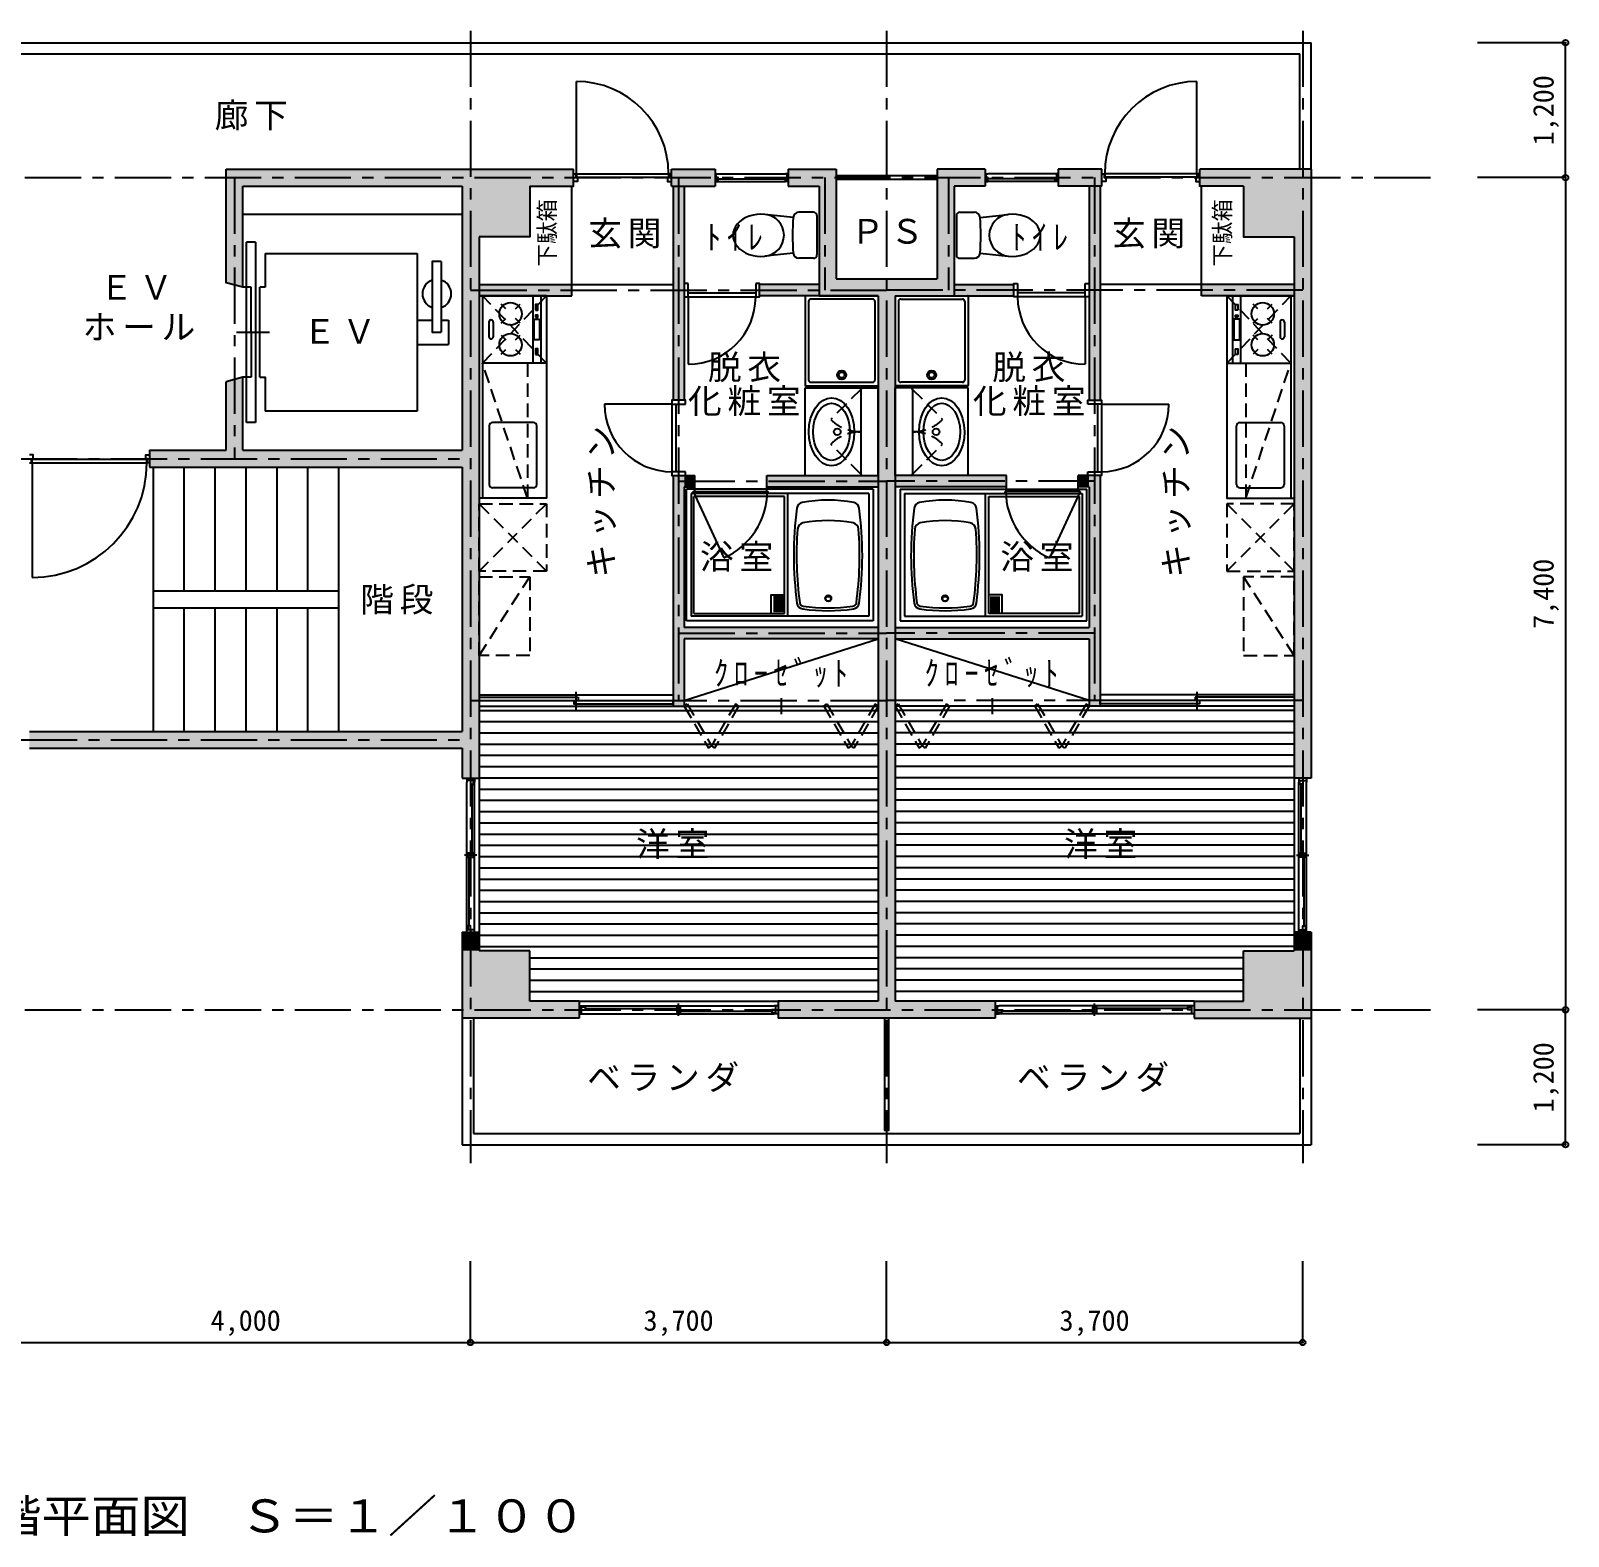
# Model space of a CAD drawing. Units: millimetres at full size, sheet at 1:100. Extents: x -12754 to 9772, y -7945 to 5444.
# Drawn here: x -3902 to 9772, y -7945 to 5444 of the extents above; entities that cross this region are included whole.
import ezdxf
from ezdxf.enums import TextEntityAlignment as Align

# ---------------------------------------------------------------- set-up
doc = ezdxf.new("R2010")
doc.units = ezdxf.units.MM
doc.header["$LTSCALE"] = 100
doc.header["$PDMODE"] = 32
doc.header["$PDSIZE"] = 50
doc.linetypes.add('CHAIN1', pattern=[8, 5, -1, 1, -1])
doc.linetypes.add('DASHED1', pattern=[1.8, 1.2, -0.6])
for name, color, linetype in [('0-0_ 芯', 4, 'CHAIN1'), ('0-1_\u3000躯体', 7, 'Continuous'), ('0-2_間仕切り', 7, 'Continuous'), ('0-3_\u3000建具', 7, 'Continuous'), ('0-4_設備機器', 7, 'Continuous'), ('0-5_\u3000仕上', 4, 'Continuous'), ('0-6_\u3000室名', 7, 'Continuous'), ('0-7_\u3000寸法', 4, 'Continuous'), ('0-8_ ｴﾚﾍﾞ-ﾀ', 4, 'Continuous'), ('0-9_\u3000図名', 7, 'Continuous')]:
    doc.layers.add(name, color=color, linetype=linetype)
doc.styles.add('ＭＳ ゴシック', font='')
doc.styles.get('ＭＳ ゴシック').set_extended_font_data('MS Gothic')

msp = doc.modelspace()

# ---------------------------------------------------------------- linework, layer by layer
at = {"layer": '0-0_ 芯'}
for p, q in [((10.2, 5443.6), (10.2, -4627.1)), ((3710.2, 5443.6), (3710.2, -4627.1)), ((7410.2, 5443.6), (7410.2, -4627.1)), ((-12754.2, 4137.3), (8601.7, 4137.3)), ((-2089.8, 4137.3), (-2089.8, 1637.3)), ((1860.2, 4137.3), (1860.2, -512.7)), ((3160.2, 4137.3), (3160.2, 3137.3)), ((4260.2, 4137.3), (4260.2, 3137.3)), ((5560.2, 4137.3), (5560.2, -512.7)), ((10.2, 3137.3), (3710.2, 3137.3)), ((7410.2, 3137.3), (3710.2, 3137.3)), ((-3989.8, 1637.3), (10.2, 1637.3)), ((1860.2, 1437.3), (3710.2, 1437.3)), ((5560.2, 1437.3), (3710.2, 1437.3)), ((1860.2, 87.3), (3710.2, 87.3)), ((5560.2, 87.3), (3710.2, 87.3)), ((10.2, -512.7), (3710.2, -512.7)), ((7410.2, -512.7), (3710.2, -512.7)), ((-3989.8, -862.7), (10.2, -862.7)), ((-12754.2, -3262.7), (8601.7, -3262.7))]:
    msp.add_line(p, q, dxfattribs=at)
at = {"layer": '0-1_\u3000躯体'}
for p, q in [((-11464.8, 5337.3), (7485.2, 5337.3)), ((7485.2, 4212.3), (7485.2, 5337.3)), ((-11364.8, 5237.3), (7385.2, 5237.3)), ((7385.2, 4212.3), (7385.2, 5237.3)), ((-2164.8, 4212.3), (-64.8, 4212.3)), ((-64.8, 4212.3), (925.2, 4212.3)), ((1795.2, 4062.3), (1795.2, 4212.3)), ((1795.2, 4212.3), (2185.2, 4212.3)), ((2185.2, 4212.3), (2185.2, 4062.3)), ((2835.2, 4212.3), (2835.2, 4062.3)), ((2835.2, 4212.3), (3260.2, 4212.3)), ((3260.2, 4212.3), (3260.2, 3237.3)), ((4160.2, 4212.3), (4160.2, 3237.3)), ((4585.2, 4212.3), (4160.2, 4212.3)), ((4585.2, 4212.3), (4585.2, 4062.3)), ((5235.2, 4212.3), (5235.2, 4062.3)), ((5625.2, 4212.3), (5235.2, 4212.3)), ((5625.2, 4062.3), (5625.2, 4212.3)), ((7485.2, 4212.3), (6495.2, 4212.3)), ((7485.2, 4212.3), (7485.2, -1202.7)), ((-2014.8, 4062.3), (-64.8, 4062.3)), ((-2014.8, 3162.9), (-2014.8, 4062.3)), ((-64.8, 4062.3), (-64.8, 1712.3)), ((1795.2, 4062.3), (2185.2, 4062.3)), ((2835.2, 4062.3), (3110.2, 4062.3)), ((3110.2, 4062.3), (3110.2, 3087.3)), ((4310.2, 4062.3), (4310.2, 3087.3)), ((4585.2, 4062.3), (4310.2, 4062.3)), ((5625.2, 4062.3), (5235.2, 4062.3)), ((-2014.8, 3812.3), (-64.8, 3812.3)), ((85.2, 3612.3), (85.2, -1202.7)), ((7335.2, 3612.3), (7335.2, -1202.7)), ((3260.2, 3237.3), (4160.2, 3237.3)), ((3110.2, 3087.3), (3635.2, 3087.3)), ((3635.2, 3087.3), (3635.2, -3187.7)), ((3785.2, 3087.3), (4310.2, 3087.3)), ((3785.2, 3087.3), (3785.2, -3187.7)), ((-2014.8, 2361.7), (-2164.8, 2321.5)), ((-2014.8, 1712.3), (-2014.8, 2361.7)), ((-2164.8, 1712.3), (-2164.8, 2321.5)), ((-2844.8, 1712.3), (-2844.8, 1562.3)), ((-2844.8, 1712.3), (-2164.8, 1712.3)), ((-2014.8, 1712.3), (-64.8, 1712.3)), ((-2844.8, 1562.3), (-64.8, 1562.3)), ((-2814.8, 1562.3), (-2814.8, -787.7)), ((-2539.8, 1562.3), (-2539.8, 462.3)), ((-2264.8, 1562.3), (-2264.8, 462.3)), ((-1989.8, 1562.3), (-1989.8, 462.3)), ((-1714.8, 1562.3), (-1714.8, 462.3)), ((-1439.8, 1562.3), (-1439.8, 462.3)), ((-1164.8, 1562.3), (-1164.8, -787.7)), ((-64.8, 1562.3), (-64.8, -787.7)), ((-2814.8, 462.3), (-1164.8, 462.3)), ((-2814.8, 312.3), (-1164.8, 312.3)), ((-2539.8, 312.3), (-2539.8, -787.7)), ((-2264.8, 312.3), (-2264.8, -787.7)), ((-1989.8, 312.3), (-1989.8, -787.7)), ((-1714.8, 312.3), (-1714.8, -787.7)), ((-1439.8, 312.3), (-1439.8, -787.7)), ((-3914.8, -787.7), (-64.8, -787.7)), ((-3914.8, -937.7), (-64.8, -937.7)), ((-64.8, -937.7), (-64.8, -1202.7)), ((-64.8, -1202.7), (85.2, -1202.7)), ((7485.2, -1202.7), (7335.2, -1202.7)), ((-64.8, -2572.7), (85.2, -2572.7)), ((-64.8, -2572.7), (-64.8, -3337.7)), ((85.2, -2572.7), (85.2, -2737.7)), ((7335.2, -2572.7), (7335.2, -2737.7)), ((7485.2, -2572.7), (7335.2, -2572.7)), ((7485.2, -2572.7), (7485.2, -3337.7)), ((535.2, -2737.7), (85.2, -2737.7)), ((535.2, -3187.7), (535.2, -2737.7)), ((6885.2, -2737.7), (7335.2, -2737.7)), ((6885.2, -3187.7), (6885.2, -2737.7)), ((975.2, -3187.7), (535.2, -3187.7)), ((975.2, -3187.7), (975.2, -3337.7)), ((2745.2, -3187.7), (2745.2, -3337.7)), ((3635.2, -3187.7), (2745.2, -3187.7)), ((4675.2, -3187.7), (3785.2, -3187.7)), ((4675.2, -3187.7), (4675.2, -3337.7)), ((6445.2, -3187.7), (6445.2, -3337.7)), ((6445.2, -3187.7), (6885.2, -3187.7)), ((975.2, -3337.7), (-64.8, -3337.7)), ((-64.8, -3337.7), (-64.8, -4462.7)), ((35.2, -3337.7), (35.2, -4362.7)), ((4675.2, -3337.7), (2745.2, -3337.7)), ((6445.2, -3337.7), (7485.2, -3337.7)), ((7385.2, -3337.7), (7385.2, -4362.7)), ((7485.2, -3337.7), (7485.2, -4462.7)), ((35.2, -4362.7), (7385.2, -4362.7)), ((-64.8, -4462.7), (7485.2, -4462.7))]:
    msp.add_line(p, q, dxfattribs=at)
for points in [[(-2014.8, 3162.9), (-2164.8, 3203.1), (-2164.8, 4212.3)], [(535.2, 4062.3), (925.2, 4062.3), (925.2, 4212.3)], [(6885.2, 4062.3), (6495.2, 4062.3), (6495.2, 4212.3)], [(535.2, 4062.3), (535.2, 3612.3), (85.2, 3612.3)], [(6885.2, 4062.3), (6885.2, 3612.3), (7335.2, 3612.3)]]:
    msp.add_lwpolyline(points, dxfattribs=at)
at = {"layer": '0-1_\u3000躯体', "color": 9}
for points in [[(-2014.8, 4212.3), (-2014.8, 3162.9), (-2164.8, 4212.3), (-2164.8, 3203.1)], [(-64.8, 4212.3), (-64.8, 4062.3), (-2014.8, 4212.3), (-2014.8, 4062.3)], [(-64.8, 4212.3), (-64.8, 3612.3), (535.2, 4212.3), (535.2, 3612.3)], [(535.2, 4212.3), (535.2, 4062.3), (925.2, 4212.3), (925.2, 4062.3)], [(1795.2, 4212.3), (1795.2, 4062.3), (2185.2, 4212.3), (2185.2, 4062.3)], [(2835.2, 4212.3), (2835.2, 4062.3), (3110.2, 4212.3), (3110.2, 4062.3)], [(3260.2, 4212.3), (3260.2, 3087.3), (3110.2, 4212.3), (3110.2, 3087.3)], [(4160.2, 4212.3), (4160.2, 3087.3), (4310.2, 4212.3), (4310.2, 3087.3)], [(4585.2, 4212.3), (4585.2, 4062.3), (4310.2, 4212.3), (4310.2, 4062.3)], [(5625.2, 4212.3), (5625.2, 4062.3), (5235.2, 4212.3), (5235.2, 4062.3)], [(6885.2, 4212.3), (6885.2, 4062.3), (6495.2, 4212.3), (6495.2, 4062.3)], [(7485.2, 4212.3), (7485.2, 3612.3), (6885.2, 4212.3), (6885.2, 3612.3)], [(-64.8, -1202.7), (-64.8, 3612.3), (85.2, -1202.7), (85.2, 3612.3)], [(7485.2, -1202.7), (7485.2, 3612.3), (7335.2, -1202.7), (7335.2, 3612.3)], [(3260.2, 3237.3), (3260.2, 3087.3), (3635.2, 3237.3), (3635.2, 3087.3)], [(3635.2, 3237.3), (3635.2, -3337.7), (3785.2, 3237.3), (3785.2, -3337.7)], [(4160.2, 3237.3), (4160.2, 3087.3), (3785.2, 3237.3), (3785.2, 3087.3)], [(-2014.8, 2361.7), (-2014.8, 1712.3), (-2164.8, 2321.5), (-2164.8, 1712.3)], [(-64.8, 1712.3), (-64.8, 1562.3), (-2844.8, 1712.3), (-2844.8, 1562.3)], [(-3914.8, -787.7), (-3914.8, -937.7), (-64.8, -787.7), (-64.8, -937.7)], [(-64.8, -2572.7), (-64.8, -2737.7), (85.2, -2572.7), (85.2, -2737.7)], [(7485.2, -2572.7), (7485.2, -2737.7), (7335.2, -2572.7), (7335.2, -2737.7)], [(535.2, -2737.7), (535.2, -3337.7), (-64.8, -2737.7), (-64.8, -3337.7)], [(6885.2, -2737.7), (6885.2, -3337.7), (7485.2, -2737.7), (7485.2, -3337.7)], [(975.2, -3187.7), (975.2, -3337.7), (535.2, -3187.7), (535.2, -3337.7)], [(3635.2, -3337.7), (3635.2, -3187.7), (2745.2, -3337.7), (2745.2, -3187.7)], [(3785.2, -3337.7), (3785.2, -3187.7), (4675.2, -3337.7), (4675.2, -3187.7)], [(6445.2, -3187.7), (6445.2, -3337.7), (6885.2, -3187.7), (6885.2, -3337.7)]]:
    msp.add_solid(points, dxfattribs=at)
at = {"layer": '0-2_間仕切り'}
for p, q in [((1810.2, 4062.3), (1810.2, 2157.3)), ((1910.2, 4062.3), (1910.2, 2157.3)), ((5510.2, 4062.3), (5510.2, 2157.3)), ((5610.2, 4062.3), (5610.2, 2157.3)), ((85.2, 3187.3), (910.2, 3187.3)), ((910.2, 3087.3), (910.2, 3187.3)), ((3110.2, 3187.3), (2580.2, 3187.3)), ((4310.2, 3187.3), (4840.2, 3187.3)), ((7335.2, 3187.3), (6510.2, 3187.3)), ((6510.2, 3087.3), (6510.2, 3187.3)), ((85.2, 3087.3), (910.2, 3087.3)), ((3110.2, 3087.3), (2580.2, 3087.3)), ((4310.2, 3087.3), (4840.2, 3087.3)), ((7335.2, 3087.3), (6510.2, 3087.3)), ((1810.2, 1487.3), (1810.2, -562.7)), ((1910.2, 1487.3), (2005.4, 1487.3)), ((1910.2, 1387.3), (1910.2, 137.3)), ((1910.2, 1387.3), (2005.4, 1387.3)), ((2645.5, 1487.3), (3635.2, 1487.3)), ((2645.5, 1387.3), (3635.2, 1387.3)), ((4774.8, 1487.3), (3785.2, 1487.3)), ((4774.8, 1387.3), (3785.2, 1387.3)), ((5510.2, 1487.3), (5414.9, 1487.3)), ((5510.2, 1387.3), (5414.9, 1387.3)), ((5510.2, 1387.3), (5510.2, 137.3)), ((5610.2, 1487.3), (5610.2, -562.7)), ((3635.2, 137.3), (1910.2, 137.3)), ((3785.2, 137.3), (5510.2, 137.3)), ((3635.2, 37.3), (1910.2, 37.3)), ((1910.2, 37.3), (1910.2, -562.7)), ((3785.2, 37.3), (5510.2, 37.3)), ((5510.2, 37.3), (5510.2, -562.7)), ((1810.2, -562.7), (1910.2, -562.7)), ((5610.2, -562.7), (5510.2, -562.7))]:
    msp.add_line(p, q, dxfattribs=at)
at = {"layer": '0-2_間仕切り', "color": 9}
for points in [[(1810.2, 4062.3), (1810.2, 2157.3), (1910.2, 4062.3), (1910.2, 2157.3)], [(5610.2, 4062.3), (5610.2, 2157.3), (5510.2, 4062.3), (5510.2, 2157.3)], [(85.2, 3187.3), (85.2, 3087.3), (910.2, 3187.3), (910.2, 3087.3)], [(2580.2, 3187.3), (2580.2, 3087.3), (3110.2, 3187.3), (3110.2, 3087.3)], [(4840.2, 3187.3), (4840.2, 3087.3), (4310.2, 3187.3), (4310.2, 3087.3)], [(7335.2, 3187.3), (7335.2, 3087.3), (6510.2, 3187.3), (6510.2, 3087.3)], [(1810.2, 1487.3), (1810.2, -562.7), (1910.2, 1487.3), (1910.2, -562.7)], [(2005.4, 1387.3), (2005.4, 1487.3), (1910.2, 1387.3), (1910.2, 1487.3)], [(2645.5, 1487.3), (2645.5, 1387.3), (3635.2, 1487.3), (3635.2, 1387.3)], [(4774.8, 1487.3), (4774.8, 1387.3), (3785.2, 1487.3), (3785.2, 1387.3)], [(5414.9, 1387.3), (5414.9, 1487.3), (5510.2, 1387.3), (5510.2, 1487.3)], [(5610.2, 1487.3), (5610.2, -562.7), (5510.2, 1487.3), (5510.2, -562.7)], [(3635.2, 137.3), (3635.2, 37.3), (1910.2, 137.3), (1910.2, 37.3)], [(3785.2, 137.3), (3785.2, 37.3), (5510.2, 137.3), (5510.2, 37.3)]]:
    msp.add_solid(points, dxfattribs=at)
at = {"layer": '0-3_\u3000建具', "color": 4}
for p, q in [((950.2, 4172.3), (950.2, 4992.3)), ((6470.2, 4172.3), (6470.2, 4992.3)), ((1945.2, 3077.3), (1945.2, 2477.3)), ((5475.2, 3077.3), (5475.2, 2477.3)), ((1800.2, 2122.3), (1200.2, 2122.3)), ((5620.2, 2122.3), (6220.2, 2122.3)), ((-3889.8, 1602.3), (-3889.8, 582.3))]:
    msp.add_line(p, q, dxfattribs=at)
at = {"layer": '0-3_\u3000建具'}
for p, q in [((950.2, 4172.3), (950.2, 4142.3)), ((950.2, 4172.3), (1770.2, 4172.3)), ((950.2, 4142.3), (1770.2, 4142.3)), ((1770.2, 4172.3), (1770.2, 4142.3)), ((2185.2, 4172.3), (2210.2, 4172.3)), ((2195.2, 4102.3), (2195.2, 4172.3)), ((2210.2, 4172.3), (2810.2, 4172.3)), ((2210.2, 4125.3), (2810.2, 4125.3)), ((2835.2, 4172.3), (2810.2, 4172.3)), ((2825.2, 4102.3), (2825.2, 4172.3)), ((4585.2, 4172.3), (4610.2, 4172.3)), ((4595.2, 4102.3), (4595.2, 4172.3)), ((5210.2, 4172.3), (4610.2, 4172.3)), ((5210.2, 4125.3), (4610.2, 4125.3)), ((5235.2, 4172.3), (5210.2, 4172.3)), ((5225.2, 4102.3), (5225.2, 4172.3)), ((6470.2, 4172.3), (5650.2, 4172.3)), ((5650.2, 4172.3), (5650.2, 4142.3)), ((6470.2, 4142.3), (5650.2, 4142.3)), ((6470.2, 4172.3), (6470.2, 4142.3)), ((2210.2, 4102.3), (2810.2, 4102.3)), ((5210.2, 4102.3), (4610.2, 4102.3)), ((1945.2, 3111.6), (2545.2, 3111.6)), ((1945.2, 3077.3), (2545.2, 3077.3)), ((5475.2, 3111.6), (4875.2, 3111.6)), ((5475.2, 3077.3), (4875.2, 3077.3)), ((1800.2, 2122.3), (1800.2, 1522.3)), ((1834.5, 2122.3), (1834.5, 1522.3)), ((5585.9, 2122.3), (5585.9, 1522.3)), ((5620.2, 2122.3), (5620.2, 1522.3)), ((-3889.8, 1602.3), (-3889.8, 1632.3)), ((-3889.8, 1632.3), (-2869.8, 1632.3)), ((-3889.8, 1602.3), (-2869.8, 1602.3)), ((-2869.8, 1602.3), (-2869.8, 1632.3)), ((85.2, -462.7), (1810.2, -462.7)), ((85.2, -484.1), (85.2, -512.7)), ((85.2, -484.1), (967.7, -484.1)), ((85.2, -512.7), (1810.2, -512.7)), ((947.7, -591.3), (947.7, -434.1)), ((967.7, -484.1), (967.7, -512.7)), ((2772.7, -491.3), (2772.7, -634.1)), ((4647.7, -491.3), (4647.7, -634.1)), ((7335.2, -462.7), (5610.2, -462.7)), ((7335.2, -512.7), (5610.2, -512.7)), ((7335.2, -484.1), (6452.7, -484.1)), ((6452.7, -484.1), (6452.7, -512.7)), ((6472.7, -591.3), (6472.7, -434.1)), ((7335.2, -484.1), (7335.2, -512.7)), ((85.2, -562.7), (1810.2, -562.7)), ((1910.2, -562.7), (3635.2, -562.7)), ((5510.2, -562.7), (3785.2, -562.7)), ((7335.2, -562.7), (5610.2, -562.7)), ((-24.8, -1202.7), (-24.8, -1237.7)), ((45.2, -1222.7), (-24.8, -1222.7)), ((45.2, -1202.7), (45.2, -1237.7)), ((7375.2, -1202.7), (7375.2, -1237.7)), ((7375.2, -1222.7), (7445.2, -1222.7)), ((7445.2, -1202.7), (7445.2, -1237.7)), ((-24.8, -2537.7), (-24.8, -1237.7)), ((22.2, -1870.7), (22.2, -1257.7)), ((45.2, -2537.7), (45.2, -1237.7)), ((7375.2, -2537.7), (7375.2, -1237.7)), ((7398.2, -1870.7), (7398.2, -1257.7)), ((7445.2, -2537.7), (7445.2, -1237.7)), ((65.2, -1887.7), (-44.8, -1887.7)), ((-1.8, -2517.7), (-1.8, -1904.7)), ((10.2, -1904.7), (10.2, -1870.7)), ((7355.2, -1887.7), (7465.2, -1887.7)), ((7410.2, -1904.7), (7410.2, -1870.7)), ((7422.2, -2517.7), (7422.2, -1904.7)), ((-24.8, -2572.7), (-24.8, -2537.7)), ((45.2, -2552.7), (-24.8, -2552.7)), ((45.2, -2572.7), (45.2, -2537.7)), ((7375.2, -2572.7), (7375.2, -2537.7)), ((7375.2, -2552.7), (7445.2, -2552.7)), ((7445.2, -2572.7), (7445.2, -2537.7)), ((975.2, -3227.7), (1010.2, -3227.7)), ((995.2, -3297.7), (995.2, -3227.7)), ((1010.2, -3227.7), (2710.2, -3227.7)), ((1030.2, -3250.7), (1843.2, -3250.7)), ((1843.2, -3262.7), (1877.2, -3262.7)), ((1860.2, -3317.7), (1860.2, -3207.7)), ((1877.2, -3274.7), (2690.2, -3274.7)), ((2745.2, -3227.7), (2710.2, -3227.7)), ((2725.2, -3297.7), (2725.2, -3227.7)), ((4675.2, -3227.7), (4710.2, -3227.7)), ((4695.2, -3297.7), (4695.2, -3227.7)), ((6410.2, -3227.7), (4710.2, -3227.7)), ((5543.2, -3274.7), (4730.2, -3274.7)), ((5577.2, -3262.7), (5543.2, -3262.7)), ((5560.2, -3317.7), (5560.2, -3207.7)), ((6390.2, -3250.7), (5577.2, -3250.7)), ((6445.2, -3227.7), (6410.2, -3227.7)), ((6425.2, -3297.7), (6425.2, -3227.7)), ((975.2, -3297.7), (1010.2, -3297.7)), ((1010.2, -3297.7), (2710.2, -3297.7)), ((2745.2, -3297.7), (2710.2, -3297.7)), ((4675.2, -3297.7), (4710.2, -3297.7)), ((6410.2, -3297.7), (4710.2, -3297.7)), ((6445.2, -3297.7), (6410.2, -3297.7))]:
    msp.add_line(p, q, dxfattribs=at)
at = {"layer": '0-3_\u3000建具', "linetype": 'DASHED1'}
for p, q in [((1910.2, -562.7), (1936.1, -541.3)), ((1936.1, -541.3), (2151.8, -914.8)), ((2367.4, -541.3), (2151.8, -914.8)), ((2393.4, -562.7), (2367.4, -541.3)), ((3152, -562.7), (3177.9, -541.3)), ((3177.9, -541.3), (3393.6, -914.8)), ((3609.2, -541.3), (3393.6, -914.8)), ((3635.2, -562.7), (3609.2, -541.3)), ((3785.2, -562.7), (3811.1, -541.3)), ((3811.1, -541.3), (4026.8, -914.8)), ((4242.4, -541.3), (4026.8, -914.8)), ((4268.4, -562.7), (4242.4, -541.3)), ((5027, -562.7), (5052.9, -541.3)), ((5052.9, -541.3), (5268.6, -914.8)), ((5484.2, -541.3), (5268.6, -914.8)), ((5510.2, -562.7), (5484.2, -541.3)), ((1910.2, -562.7), (2125.8, -936.2)), ((2393.4, -562.7), (2177.8, -936.2)), ((3152, -562.7), (3367.6, -936.2)), ((3635.2, -562.7), (3419.5, -936.2)), ((3785.2, -562.7), (4000.8, -936.2)), ((4268.4, -562.7), (4052.8, -936.2)), ((5027, -562.7), (5242.6, -936.2)), ((5510.2, -562.7), (5294.5, -936.2)), ((2125.8, -936.2), (2151.8, -914.8)), ((2151.8, -914.8), (2177.8, -936.2)), ((3393.6, -914.8), (3367.6, -936.2)), ((3419.5, -936.2), (3393.6, -914.8)), ((4000.8, -936.2), (4026.8, -914.8)), ((4026.8, -914.8), (4052.8, -936.2)), ((5268.6, -914.8), (5242.6, -936.2)), ((5294.5, -936.2), (5268.6, -914.8))]:
    msp.add_line(p, q, dxfattribs=at)
at = {"layer": '0-3_\u3000建具'}
for points in [[(925.2, 4172.3), (945.2, 4172.3), (945.2, 4137.3), (960.2, 4137.3), (960.2, 4102.3), (925.2, 4102.3)], [(1795.2, 4172.3), (1775.2, 4172.3), (1775.2, 4137.3), (1760.2, 4137.3), (1760.2, 4102.3), (1795.2, 4102.3)], [(2185.2, 4102.3), (2210.2, 4102.3), (2210.2, 4137.3), (2195.2, 4137.3)], [(2835.2, 4102.3), (2810.2, 4102.3), (2810.2, 4137.3), (2825.2, 4137.3)], [(4585.2, 4102.3), (4610.2, 4102.3), (4610.2, 4137.3), (4595.2, 4137.3)], [(5235.2, 4102.3), (5210.2, 4102.3), (5210.2, 4137.3), (5225.2, 4137.3)], [(5625.2, 4172.3), (5645.2, 4172.3), (5645.2, 4137.3), (5660.2, 4137.3), (5660.2, 4102.3), (5625.2, 4102.3)], [(6495.2, 4172.3), (6475.2, 4172.3), (6475.2, 4137.3), (6460.2, 4137.3), (6460.2, 4102.3), (6495.2, 4102.3)], [(-3914.8, 1602.3), (-3894.8, 1602.3), (-3894.8, 1637.3), (-3879.8, 1637.3), (-3879.8, 1672.3), (-3914.8, 1672.3)], [(-2844.8, 1602.3), (-2864.8, 1602.3), (-2864.8, 1637.3), (-2879.8, 1637.3), (-2879.8, 1672.3), (-2844.8, 1672.3)], [(927.7, -512.7), (927.7, -541.3), (1810.2, -541.3), (1810.2, -512.7)], [(6492.7, -512.7), (6492.7, -541.3), (5610.2, -541.3), (5610.2, -512.7)], [(10.2, -1222.7), (10.2, -1257.7), (34.2, -1257.7), (34.2, -1222.7)], [(7410.2, -1222.7), (7410.2, -1257.7), (7386.2, -1257.7), (7386.2, -1222.7)], [(10.2, -2552.7), (10.2, -2517.7), (-13.8, -2517.7), (-13.8, -2552.7)], [(7410.2, -2552.7), (7410.2, -2517.7), (7434.2, -2517.7), (7434.2, -2552.7)], [(995.2, -3262.7), (1030.2, -3262.7), (1030.2, -3238.7), (995.2, -3238.7)], [(2725.2, -3262.7), (2690.2, -3262.7), (2690.2, -3286.7), (2725.2, -3286.7)], [(4695.2, -3262.7), (4730.2, -3262.7), (4730.2, -3286.7), (4695.2, -3286.7)], [(6425.2, -3262.7), (6390.2, -3262.7), (6390.2, -3238.7), (6425.2, -3238.7)]]:
    msp.add_lwpolyline(points, dxfattribs=at)
for points in [[(1945.2, 3197.3), (1910.2, 3197.3), (1910.2, 3077.3), (1945.2, 3077.3)], [(2545.2, 3197.3), (2545.2, 3077.3), (2580.2, 3077.3), (2580.2, 3197.3)], [(4875.2, 3197.3), (4875.2, 3077.3), (4840.2, 3077.3), (4840.2, 3197.3)], [(5475.2, 3197.3), (5510.2, 3197.3), (5510.2, 3077.3), (5475.2, 3077.3)], [(1920.2, 2122.3), (1920.2, 2157.3), (1800.2, 2157.3), (1800.2, 2122.3)], [(5500.2, 2122.3), (5500.2, 2157.3), (5620.2, 2157.3), (5620.2, 2122.3)], [(1920.2, 1522.3), (1800.2, 1522.3), (1800.2, 1487.3), (1920.2, 1487.3)], [(5500.2, 1522.3), (5620.2, 1522.3), (5620.2, 1487.3), (5500.2, 1487.3)], [(34.2, -1904.7), (34.2, -1870.7), (-13.8, -1870.7), (-13.8, -1904.7)], [(7386.2, -1904.7), (7386.2, -1870.7), (7434.2, -1870.7), (7434.2, -1904.7)], [(1843.2, -3286.7), (1877.2, -3286.7), (1877.2, -3238.7), (1843.2, -3238.7)], [(5577.2, -3286.7), (5543.2, -3286.7), (5543.2, -3238.7), (5577.2, -3238.7)]]:
    msp.add_lwpolyline(points, close=True, dxfattribs=at)
at = {"layer": '0-3_\u3000建具', "color": 4}
for centre, radius, start, end in [((950.2, 4172.3), 820, 0, 90), ((6470.2, 4172.3), 820, 90, 180), ((1945.2, 3077.3), 600, 270, 0), ((5475.2, 3077.3), 600, 180, 270), ((1800.2, 2122.3), 600, 180, 270), ((5620.2, 2122.3), 600, 270, 0), ((-3889.8, 1602.3), 1020, 270, 0)]:
    msp.add_arc(centre, radius, start, end, dxfattribs=at)
at = {"layer": '0-4_設備機器'}
for p, q in [((3060.2, 3829.8), (2928.9, 3829.8)), ((4360.2, 3829.8), (4491.4, 3829.8)), ((2879.1, 3783.8), (2628, 3810.4)), ((3090.2, 3799.8), (3090.2, 3449.8)), ((4330.2, 3799.8), (4330.2, 3449.8)), ((4541.3, 3783.8), (4792.3, 3810.4)), ((2879.1, 3465.8), (2628, 3439.1)), ((3060.2, 3419.8), (2928.9, 3419.8)), ((4360.2, 3419.8), (4491.4, 3419.8)), ((4541.3, 3465.8), (4792.3, 3439.1)), ((85.2, 3087.3), (85.2, 1287.3)), ((685.2, 3087.3), (85.2, 3087.3)), ((115.2, 3087.3), (115.2, 1287.3)), ((323.1, 2969.3), (280.7, 3011.7)), ((407.9, 2969.3), (450.4, 3011.7)), ((562.8, 3087.3), (562.8, 2487.3)), ((633.5, 3087.3), (633.5, 2487.3)), ((2985.2, 3082.3), (2985.2, 2292.3)), ((3635.2, 3087.3), (2990.2, 3087.3)), ((3015.2, 3037.3), (3015.2, 2337.3)), ((3585.2, 3057.3), (3035.2, 3057.3)), ((3605.2, 3037.3), (3605.2, 2337.3)), ((3635.2, 3087.3), (3635.2, 2287.3)), ((3785.2, 3087.3), (3785.2, 2287.3)), ((3785.2, 3087.3), (4430.2, 3087.3)), ((3815.2, 3037.3), (3815.2, 2337.3)), ((3835.2, 3057.3), (4385.2, 3057.3)), ((4405.2, 3037.3), (4405.2, 2337.3)), ((4435.2, 3082.3), (4435.2, 2292.3)), ((6735.2, 3087.3), (7335.2, 3087.3)), ((6786.8, 3087.3), (6786.8, 2487.3)), ((6857.6, 3087.3), (6857.6, 2487.3)), ((7012.4, 2969.3), (6970, 3011.7)), ((7097.3, 2969.3), (7139.7, 3011.7)), ((7305.2, 3087.3), (7305.2, 1287.3)), ((7335.2, 3087.3), (7335.2, 1287.3)), ((280.7, 2842), (323.1, 2884.4)), ((450.4, 2842), (407.9, 2884.4)), ((573.3, 2880.1), (573.3, 2694.5)), ((573.3, 2880.1), (623, 2880.1)), ((623, 2880.1), (623, 2694.5)), ((6797.3, 2880.1), (6797.3, 2694.5)), ((6847.1, 2880.1), (6797.3, 2880.1)), ((6847.1, 2880.1), (6847.1, 2694.5)), ((6970, 2842), (7012.4, 2884.4)), ((7139.7, 2842), (7097.3, 2884.4)), ((172.9, 2852.5), (172.9, 2722.1)), ((211.5, 2852.5), (211.5, 2722.1)), ((280.7, 2736.6), (323.1, 2694.1)), ((407.9, 2694.1), (450.4, 2736.6)), ((7012.4, 2694.1), (6970, 2736.6)), ((7139.7, 2736.6), (7097.3, 2694.1)), ((7208.8, 2852.5), (7208.8, 2722.1)), ((7247.5, 2852.5), (7247.5, 2722.1)), ((280.7, 2566.9), (323.1, 2609.3)), ((407.9, 2609.3), (450.4, 2566.9)), ((623, 2694.5), (573.3, 2694.5)), ((6797.3, 2694.5), (6847.1, 2694.5)), ((7012.4, 2609.3), (6970, 2566.9)), ((7139.7, 2566.9), (7097.3, 2609.3)), ((685.2, 2487.3), (115.2, 2487.3)), ((6735.2, 2487.3), (7305.2, 2487.3)), ((2985.2, 1487.3), (2985.2, 2267.3)), ((2985.2, 2267.3), (3635.2, 2267.3)), ((2990.2, 2287.3), (3635.2, 2287.3)), ((3035.2, 2317.3), (3585.2, 2317.3)), ((3479.2, 2254.3), (3479.2, 1500.3)), ((3635.2, 1487.3), (3635.2, 2267.3)), ((4430.2, 2287.3), (3785.2, 2287.3)), ((3785.2, 1487.3), (3785.2, 2267.3)), ((4435.2, 2267.3), (3785.2, 2267.3)), ((4385.2, 2317.3), (3835.2, 2317.3)), ((3941.2, 2254.3), (3941.2, 1500.3)), ((4435.2, 1487.3), (4435.2, 2267.3)), ((175, 1930), (175, 1408.3)), ((569.4, 1960), (205, 1960)), ((599.4, 1408.3), (599.4, 1930)), ((6820.9, 1408.3), (6820.9, 1930)), ((6850.9, 1960), (7215.4, 1960)), ((7245.4, 1930), (7245.4, 1408.3)), ((569.4, 1378.3), (205, 1378.3)), ((2005.4, 1387.3), (2005.4, 1487.3)), ((2005.4, 1347.3), (2005.4, 1387.3)), ((2645.5, 1387.3), (2645.5, 1487.3)), ((2645.5, 1347.3), (2645.5, 1387.3)), ((2985.2, 1487.3), (3635.2, 1487.3)), ((4435.2, 1487.3), (3785.2, 1487.3)), ((4774.8, 1387.3), (4774.8, 1487.3)), ((4774.8, 1347.3), (4774.8, 1387.3)), ((5414.9, 1387.3), (5414.9, 1487.3)), ((5414.9, 1347.3), (5414.9, 1387.3)), ((6850.9, 1378.3), (7215.4, 1378.3)), ((3590.2, 1367.3), (1930.2, 1367.3)), ((1930.2, 197.3), (1930.2, 1367.3)), ((3550.2, 1327.3), (1970.2, 1327.3)), ((1970.2, 1327.3), (1970.2, 237.3)), ((1990.2, 1327.3), (1990.2, 1347.3)), ((1990.2, 1347.3), (2655.4, 1347.3)), ((2802.9, 1302.3), (1995.2, 1302.3)), ((1995.2, 262.3), (1995.2, 1302.3)), ((2655.4, 1327.3), (2655.4, 1347.3)), ((2802.9, 262.3), (2802.9, 1302.3)), ((2830.2, 237.3), (2830.2, 1327.3)), ((3550.2, 1327.3), (3550.2, 237.3)), ((3590.2, 1367.3), (3590.2, 197.3)), ((3830.2, 1367.3), (5490.2, 1367.3)), ((3830.2, 1367.3), (3830.2, 197.3)), ((3870.2, 1327.3), (5450.2, 1327.3)), ((3870.2, 1327.3), (3870.2, 237.3)), ((4590.2, 237.3), (4590.2, 1327.3)), ((4617.5, 1302.3), (5425.2, 1302.3)), ((4617.5, 262.3), (4617.5, 1302.3)), ((4765, 1327.3), (4765, 1347.3)), ((5430.2, 1347.3), (4765, 1347.3)), ((5425.2, 262.3), (5425.2, 1302.3)), ((5430.2, 1327.3), (5430.2, 1347.3)), ((5450.2, 1327.3), (5450.2, 237.3)), ((5490.2, 197.3), (5490.2, 1367.3)), ((2790.1, 407.7), (2702.6, 407.7)), ((2790.1, 391.6), (2702.6, 391.6)), ((2790.1, 375.5), (2702.6, 375.5)), ((2790.1, 359.4), (2702.6, 359.4)), ((2790.1, 343.3), (2702.6, 343.3)), ((2790.1, 327.2), (2702.6, 327.2)), ((2790.1, 311.1), (2702.6, 311.1)), ((2790.1, 295), (2702.6, 295)), ((2790.1, 278.9), (2702.6, 278.9)), ((4630.2, 407.7), (4717.8, 407.7)), ((4630.2, 391.6), (4717.8, 391.6)), ((4630.2, 375.5), (4717.8, 375.5)), ((4630.2, 359.4), (4717.8, 359.4)), ((4630.2, 343.3), (4717.8, 343.3)), ((4630.2, 327.2), (4717.8, 327.2)), ((4630.2, 311.1), (4717.8, 311.1)), ((4630.2, 295), (4717.8, 295)), ((4630.2, 278.9), (4717.8, 278.9)), ((3590.2, 197.3), (1930.2, 197.3)), ((3550.2, 237.3), (1970.2, 237.3)), ((1995.2, 262.3), (2802.9, 262.3)), ((3830.2, 197.3), (5490.2, 197.3)), ((3870.2, 237.3), (5450.2, 237.3)), ((5425.2, 262.3), (4617.5, 262.3))]:
    msp.add_line(p, q, dxfattribs=at)
at = {"layer": '0-4_設備機器', "color": 4, "linetype": 'DASHED1'}
for p, q in [((115.2, 2487.3), (685.2, 3087.3)), ((685.2, 2487.3), (115.2, 3087.3)), ((7305.2, 2487.3), (6735.2, 3087.3)), ((6735.2, 2487.3), (7305.2, 3087.3)), ((515.2, 1287.3), (115.2, 2487.3)), ((515.2, 2487.3), (515.2, 1287.3)), ((6905.2, 2487.3), (6905.2, 1287.3)), ((6905.2, 1287.3), (7305.2, 2487.3)), ((3479.2, 2254.3), (3212.6, 1987.7)), ((3941.2, 2254.3), (4207.7, 1987.7)), ((3479.2, 1500.3), (3212.6, 1766.9)), ((3941.2, 1500.3), (4207.7, 1766.9))]:
    msp.add_line(p, q, dxfattribs=at)
at = {"layer": '0-4_設備機器', "linetype": 'DASHED1'}
for p, q in [((685.2, 637.3), (85.2, 1237.3)), ((85.2, 637.3), (685.2, 1237.3)), ((6735.2, 637.3), (7335.2, 1237.3)), ((7335.2, 637.3), (6735.2, 1237.3)), ((85.2, -112.7), (535.2, 587.3)), ((7335.2, -112.7), (6885.2, 587.3))]:
    msp.add_line(p, q, dxfattribs=at)
at = {"layer": '0-4_設備機器', "color": 4}
for p, q in [((1990.2, 1347.3), (2263.1, 757.3)), ((5430.2, 1347.3), (5157.3, 757.3))]:
    msp.add_line(p, q, dxfattribs=at)
at = {"layer": '0-4_設備機器'}
for points in [[(685.2, 3087.3), (685.2, 1287.3), (85.2, 1287.3)], [(6735.2, 3087.3), (6735.2, 1287.3), (7335.2, 1287.3)], [(2682.8, 262.3), (2682.8, 426.5), (2802.9, 426.5)], [(4737.5, 262.3), (4737.5, 426.5), (4617.5, 426.5)]]:
    msp.add_lwpolyline(points, dxfattribs=at)
for points in [[(588.1, 2958.7), (608.1, 2958.7), (608.1, 3008.7), (588.1, 3008.7)], [(6832.2, 2958.7), (6812.2, 2958.7), (6812.2, 3008.7), (6832.2, 3008.7)], [(587.6, 2895.4), (607.6, 2895.4), (607.6, 2915.4), (587.6, 2915.4)], [(6832.8, 2895.4), (6812.8, 2895.4), (6812.8, 2915.4), (6832.8, 2915.4)], [(588.1, 2565.9), (608.1, 2565.9), (608.1, 2615.9), (588.1, 2615.9)], [(6832.2, 2565.9), (6812.2, 2565.9), (6812.2, 2615.9), (6832.2, 2615.9)]]:
    msp.add_lwpolyline(points, close=True, dxfattribs=at)
at = {"layer": '0-4_設備機器', "linetype": 'DASHED1'}
for points in [[(685.2, 637.3), (85.2, 637.3), (85.2, 1237.3), (685.2, 1237.3)], [(6735.2, 637.3), (7335.2, 637.3), (7335.2, 1237.3), (6735.2, 1237.3)], [(535.2, -112.7), (85.2, -112.7), (85.2, 587.3), (535.2, 587.3)], [(6885.2, -112.7), (7335.2, -112.7), (7335.2, 587.3), (6885.2, 587.3)]]:
    msp.add_lwpolyline(points, close=True, dxfattribs=at)
at = {"layer": '0-4_設備機器'}
for centre, radius in [((365.5, 2926.8), 100), ((7054.8, 2926.8), 100), ((365.5, 2651.7), 100), ((7054.8, 2651.7), 100), ((3310.2, 2382.3), 40), ((3310.2, 2382.3), 25), ((3310.2, 2382.3), 25), ((4110.2, 2382.3), 40), ((4110.2, 2382.3), 25), ((4110.2, 2382.3), 25), ((3270.9, 1877.3), 29.8), ((4149.4, 1877.3), 29.8), ((3190.2, 397.3), 27.5), ((3190.2, 390.9), 22.8), ((4230.2, 397.3), 27.5), ((4230.2, 390.9), 22.8)]:
    msp.add_circle(centre, radius, dxfattribs=at)
for centre, radius, start, end in [((2928.9, 3779.8), 50, 90, 175.41591), ((3060.2, 3799.8), 30, 0, 90), ((4360.2, 3799.8), 30, 90, 180), ((4491.4, 3779.8), 50, 4.58409, 90), ((2610.9, 3624.8), 186.4, 275.269, 84.73099), ((4862.1, 3624.8), 1989.4, 175.41591, 184.58408), ((2558.2, 3624.8), 1989.4, 355.41592, 4.58409), ((4809.4, 3624.8), 186.4, 95.26901, 264.731), ((2928.9, 3469.8), 50, 184.58408, 270), ((3060.2, 3449.8), 30, 270, 0), ((4360.2, 3449.8), 30, 180, 270), ((4491.4, 3469.8), 50, 270, 355.41592), ((2990.2, 3082.3), 5, 90, 180), ((3035.2, 3037.3), 20, 90, 180), ((3585.2, 3037.3), 20, 0, 90), ((3835.2, 3037.3), 20, 90, 180), ((4385.2, 3037.3), 20, 0, 90), ((4430.2, 3082.3), 5, 0, 90), ((192.2, 2852.5), 19.3, 0, 180), ((7228.1, 2852.5), 19.3, 0, 180), ((192.2, 2722.1), 19.3, 180, 0), ((7228.1, 2722.1), 19.3, 180, 0), ((3035.2, 2337.3), 20, 180, 270), ((3585.2, 2337.3), 20, 270, 0), ((3835.2, 2337.3), 20, 180, 270), ((4385.2, 2337.3), 20, 270, 0), ((2990.2, 2292.3), 5, 180, 270), ((3492.2, 2254.3), 13, 90, 180), ((3928.2, 2254.3), 13, 0, 90), ((4430.2, 2292.3), 5, 270, 0), ((205, 1930), 30, 90, 180), ((569.4, 1930), 30, 0, 90), ((6850.9, 1930), 30, 90, 180), ((7215.4, 1930), 30, 0, 90), ((205, 1408.3), 30, 180, 270), ((569.4, 1408.3), 30, 270, 0), ((3492.2, 1500.3), 13, 180, 270), ((3928.2, 1500.3), 13, 270, 0), ((6850.9, 1408.3), 30, 180, 270), ((7215.4, 1408.3), 30, 270, 0), ((2971.1, 1188.7), 60, 100.68851, 172.41103), ((3188.9, 34.8), 1234.3, 79.31148, 100.68851), ((3406.7, 1188.7), 60, 7.58896, 79.31148), ((4013.6, 1188.7), 60, 100.68852, 172.41104), ((4231.4, 34.8), 1234.3, 79.31149, 100.68852), ((4449.2, 1188.7), 60, 7.58897, 79.31149), ((6056.2, 777.6), 3172.3, 172.41103, 187.69461), ((321.7, 777.6), 3172.3, 352.30537, 7.58896), ((7098.7, 777.6), 3172.3, 172.41104, 187.69463), ((1364.2, 777.6), 3172.3, 352.30539, 7.58897), ((6056.2, 777.6), 3147.7, 175.73029, 187.69461), ((2977, 1007.5), 60, 100.61967, 175.73029), ((3188.9, -122.5), 1209.7, 79.38031, 100.61967), ((3400.8, 1007.5), 60, 4.26968, 79.38031), ((321.7, 777.6), 3147.7, 352.30537, 4.2697), ((7098.7, 777.6), 3147.7, 175.7303, 187.69463), ((4019.6, 1007.5), 60, 100.61969, 175.73032), ((4231.4, -122.5), 1209.7, 79.38033, 100.61969), ((4443.3, 1007.5), 60, 4.26971, 79.38033), ((1364.2, 777.6), 3147.7, 352.30539, 4.26971), ((2971.9, 360.9), 60, 187.69461, 262.2579), ((2971.9, 360.9), 35.4, 187.69461, 262.2579), ((3188.9, 1957.3), 1671, 262.2579, 277.74208), ((3188.9, 1957.3), 1646.4, 262.2579, 277.74208), ((3405.9, 360.9), 35.4, 277.74207, 352.30537), ((3405.9, 360.9), 60, 277.74207, 352.30537), ((4014.4, 360.9), 60, 187.69463, 262.25793), ((4014.4, 360.9), 35.4, 187.69463, 262.25793), ((4231.4, 1957.3), 1671, 262.25792, 277.7421), ((4231.4, 1957.3), 1646.4, 262.25792, 277.7421), ((4448.5, 360.9), 35.4, 277.7421, 352.30539), ((4448.5, 360.9), 60, 277.7421, 352.30539)]:
    msp.add_arc(centre, radius, start, end, dxfattribs=at)
at = {"layer": '0-4_設備機器', "color": 4, "linetype": 'DASHED1'}
for centre, start, end in [((3479.2, 2254.3), 225, 270), ((3941.2, 2254.3), 270, 315), ((3479.2, 1500.3), 90, 135), ((3941.2, 1500.3), 45, 90)]:
    msp.add_arc(centre, 377, start, end, dxfattribs=at)
at = {"layer": '0-4_設備機器', "color": 4}
for centre, start, end in [((1996.8, 1354.8), 294.01888, 359.34749), ((5423.5, 1354.8), 180.65251, 245.98112)]:
    msp.add_arc(centre, 654.1, start, end, dxfattribs=at)
at = {"layer": '0-4_設備機器'}
for centre, major_axis, start_param, end_param in [((2593, 3624.8), (-250, 0), 4.5717762, 7.9945941), ((4827.4, 3624.8), (250, 0), 4.5717765, 7.9945944)]:
    msp.add_ellipse(centre, major_axis=major_axis, ratio=0.75, start_param=start_param, end_param=end_param, dxfattribs=at)
for centre, major_axis, ratio in [((3220.1, 1877.3), (-0.6, -302.3), 0.6684), ((3220.1, 1877.3), (-0.5, -254), 0.6434), ((4200.2, 1877.3), (0.6, -302.3), 0.6684), ((4200.2, 1877.3), (0.5, -254), 0.6434)]:
    msp.add_ellipse(centre, major_axis=major_axis, ratio=ratio, dxfattribs=at)
at = {"layer": '0-5_\u3000仕上'}
for p, q in [((910.2, 3187.3), (910.2, 4062.3)), ((6510.2, 3187.3), (6510.2, 4062.3)), ((910.2, 3187.3), (1810.2, 3187.3)), ((6510.2, 3187.3), (5610.2, 3187.3)), ((1910.2, -512.7), (3635.2, 37.3)), ((5510.2, -512.7), (3785.2, 37.3)), ((85.2, -600), (3635.2, -600)), ((7335.2, -600), (3785.2, -600)), ((85.2, -700), (3635.2, -700)), ((85.2, -800), (3635.2, -800)), ((7335.2, -700), (3785.2, -700)), ((7335.2, -800), (3785.2, -800)), ((85.2, -900), (3635.2, -900)), ((7335.2, -900), (3785.2, -900)), ((85.2, -1000), (3635.2, -1000)), ((7335.2, -1000), (3785.2, -1000)), ((85.2, -1100), (3635.2, -1100)), ((85.2, -1200), (3635.2, -1200)), ((85.2, -1202.7), (85.2, -2572.7)), ((7335.2, -1100), (3785.2, -1100)), ((7335.2, -1200), (3785.2, -1200)), ((7335.2, -1202.7), (7335.2, -2572.7)), ((85.2, -1300), (3635.2, -1300)), ((7335.2, -1300), (3785.2, -1300)), ((85.2, -1400), (3635.2, -1400)), ((85.2, -1500), (3635.2, -1500)), ((7335.2, -1400), (3785.2, -1400)), ((7335.2, -1500), (3785.2, -1500)), ((85.2, -1600), (3635.2, -1600)), ((7335.2, -1600), (3785.2, -1600)), ((85.2, -1700), (3635.2, -1700)), ((7335.2, -1700), (3785.2, -1700)), ((85.2, -1800), (3635.2, -1800)), ((85.2, -1900), (3635.2, -1900)), ((7335.2, -1800), (3785.2, -1800)), ((7335.2, -1900), (3785.2, -1900)), ((85.2, -2000), (3635.2, -2000)), ((7335.2, -2000), (3785.2, -2000)), ((85.2, -2100), (3635.2, -2100)), ((7335.2, -2100), (3785.2, -2100)), ((85.2, -2200), (3635.2, -2200)), ((85.2, -2300), (3635.2, -2300)), ((7335.2, -2200), (3785.2, -2200)), ((7335.2, -2300), (3785.2, -2300)), ((85.2, -2400), (3635.2, -2400)), ((7335.2, -2400), (3785.2, -2400)), ((85.2, -2500), (3635.2, -2500)), ((7335.2, -2500), (3785.2, -2500)), ((85.2, -2600), (3635.2, -2600)), ((85.2, -2700), (3635.2, -2700)), ((7335.2, -2600), (3785.2, -2600)), ((7335.2, -2700), (3785.2, -2700)), ((535.2, -2800), (3635.2, -2800)), ((6885.2, -2800), (3785.2, -2800)), ((535.2, -2900), (3635.2, -2900)), ((535.2, -3000), (3635.2, -3000)), ((6885.2, -2900), (3785.2, -2900)), ((6885.2, -3000), (3785.2, -3000)), ((535.2, -3100), (3635.2, -3100)), ((6885.2, -3100), (3785.2, -3100)), ((975.2, -3187.7), (2745.2, -3187.7)), ((6445.2, -3187.7), (4675.2, -3187.7))]:
    msp.add_line(p, q, dxfattribs=at)
at = {"layer": '0-5_\u3000仕上', "color": 7}
for points in [[(3260.2, 4122.3), (4160.2, 4122.3), (4160.2, 4152.3), (3260.2, 4152.3)], [(3695.2, -3337.7), (3725.2, -3337.7), (3725.2, -4337.7), (3695.2, -4337.7)]]:
    msp.add_lwpolyline(points, close=True, dxfattribs=at)
at = {"layer": '0-7_\u3000寸法'}
for p, q in [((9747.3, 5337.3), (8964.5, 5337.3)), ((9747.3, 4137.3), (9747.3, 5337.3)), ((9747.3, 4137.3), (8964.5, 4137.3)), ((9747.3, 4137.3), (9747.3, -3262.7)), ((9747.3, -3262.7), (8964.5, -3262.7)), ((9747.3, -4462.7), (9747.3, -3262.7)), ((9747.3, -4462.7), (8964.5, -4462.7)), ((10.2, -6221.9), (10.2, -5499.3)), ((3710.2, -6221.9), (3710.2, -5499.3)), ((7410.2, -6221.9), (7410.2, -5499.3)), ((-3989.8, -6221.9), (10.2, -6221.9)), ((10.2, -6221.9), (3710.2, -6221.9)), ((3710.2, -6221.9), (7410.2, -6221.9))]:
    msp.add_line(p, q, dxfattribs=at)
for p in [(9747.3, 5337.3), (9747.3, 4137.3), (9747.3, -3262.7), (9747.3, -4462.7), (10.2, -6221.9), (3710.2, -6221.9), (7410.2, -6221.9)]:
    msp.add_point(p, dxfattribs=at)
at = {"layer": '0-8_ ｴﾚﾍﾞ-ﾀ'}
for p, q in [((-1903.9, 3564.1), (-1984.8, 3564.1)), ((-1984.8, 1960.5), (-1984.8, 3564.1)), ((-1903.9, 3564.1), (-1903.9, 1960.5)), ((-1816.5, 3461.7), (-1816.5, 3162.9)), ((-1816.5, 3461.7), (-466.5, 3461.7)), ((-466.5, 3461.7), (-466.5, 2061.7)), ((-250.7, 3391.1), (-250.7, 2761.7)), ((-1941.7, 3162.9), (-2014.8, 3162.9)), ((-1941.7, 2762.9), (-1941.7, 3162.9)), ((-1864.6, 2361.7), (-1864.6, 3162.9)), ((-1816.5, 3162.9), (-1864.6, 3162.9)), ((-2071.7, 2761.7), (-1780.3, 2761.7)), ((-1941.7, 2761.7), (-1941.7, 2361.7)), ((-466.5, 2871), (-330.7, 2871)), ((-250.7, 2871), (-186.5, 2871)), ((-186.5, 2871), (-186.5, 2652.4)), ((-466.5, 2652.4), (-186.5, 2652.4)), ((-1941.7, 2361.7), (-2014.8, 2361.7)), ((-466.5, 2061.7), (-1816.5, 2061.7)), ((-1903.9, 1960.5), (-1984.8, 1960.5))]:
    msp.add_line(p, q, dxfattribs=at)
for points in [[(-250.7, 3391.1), (-330.7, 3391.1), (-330.7, 2761.7), (-250.7, 2761.7)], [(-1864.6, 2361.7), (-1816.5, 2361.7), (-1816.5, 2061.7)]]:
    msp.add_lwpolyline(points, dxfattribs=at)
for start, end in [(108.216, 251.784), (288.21606, 71.78394)]:
    msp.add_arc((-290.7, 3104.4), 128, start, end, dxfattribs=at)

# ---------------------------------------------------------------- texts
at = {"layer": '0-6_\u3000室名', "color": 4, "style": 'ＭＳ ゴシック'}
for p in [(807.6, 3346.6), (6812.8, 3346.6)]:
    msp.add_text('下駄箱', height=146.6, rotation=90, dxfattribs=at).set_placement(p, align=Align.BOTTOM_LEFT)
at = {"layer": '0-6_\u3000室名', "char_height": 219.9, "attachment_point": 7, "style": 'ＭＳ ゴシック'}
for s, insert in [('\\T1.17;廊下', (-2266.4, 4557.4)), ('\\T1.17;玄関', (1056, 3506.3)), ('\\T1.38;\\W0.9;ﾄｲﾚ', (2102.8, 3488.5)), ('\\T1.17;ＰＳ', (3389.9, 3546.4)), ('\\T1.38;\\W0.9;ﾄｲﾚ', (4817.5, 3488.5)), ('\\T1.17;玄関', (5714.4, 3506.3)), ('\\T1.17;ＥＶ', (-3290.2, 3051.9)), ('\\T1.17;ホール', (-3440.7, 2690.6)), ('\\T1.17;ＥＶ', (-1483.6, 2660.4)), ('\\T1.17;脱衣', (2120.5, 2317.5)), ('\\T1.17;脱衣', (4649.8, 2317.5)), ('\\T1.17;化粧室', (1943.1, 2015.9)), ('\\T1.17;化粧室', (4477.2, 2015.9)), ('\\T1.17;浴室', (2049.6, 632)), ('\\T1.17;浴室', (4720.8, 632)), ('\\T1.17;階段', (-971.7, 251.7)), ('\\T1.39;\\W0.85;ｸﾛｰｾﾞｯﾄ', (2173.8, -397.1)), ('\\T1.39;\\W0.85;ｸﾛｰｾﾞｯﾄ', (4046.6, -397.1)), ('\\T1.17;洋室', (1481.8, -1923)), ('\\T1.17;洋室', (5288.5, -1923)), ('\\T1.17;ベランダ', (1045.6, -3993.8)), ('\\T1.17;ベランダ', (4869.6, -3993.8))]:
    msp.add_mtext(s, dxfattribs=dict(at, insert=insert))
at = {"layer": '0-6_\u3000室名', "char_height": 219.9, "attachment_point": 7, "rotation": 90, "style": 'ＭＳ ゴシック'}
for insert in [(1304.4, 578.7), (6416, 578.7)]:
    msp.add_mtext('\\T1.17;キッチン', dxfattribs=dict(at, insert=insert))
at = {"layer": '0-7_\u3000寸法', "style": 'ＭＳ ゴシック'}
for s, p in [('1,200', (9697.3, 4424.8)), ('7,400', (9697.3, 124.8)), ('1,200', (9697.3, -4175.2))]:
    msp.add_text(s, height=183.3, rotation=90, dxfattribs=at).set_placement(p, align=Align.BOTTOM_LEFT)
for s, p in [('4,000', (-2302.3, -6171.9)), ('3,700', (1547.7, -6171.9)), ('3,700', (5247.7, -6171.9))]:
    msp.add_text(s, height=183.3, dxfattribs=at).set_placement(p, align=Align.BOTTOM_LEFT)
at = {"layer": '0-9_\u3000図名', "style": 'ＭＳ ゴシック', "width": 1.1}
msp.add_text('基準階平面図\u3000Ｓ＝１／１００', height=293.3, dxfattribs=at).set_placement((-5126.8, -7998.4), align=Align.BOTTOM_LEFT)

doc.saveas('drawing.dxf')
